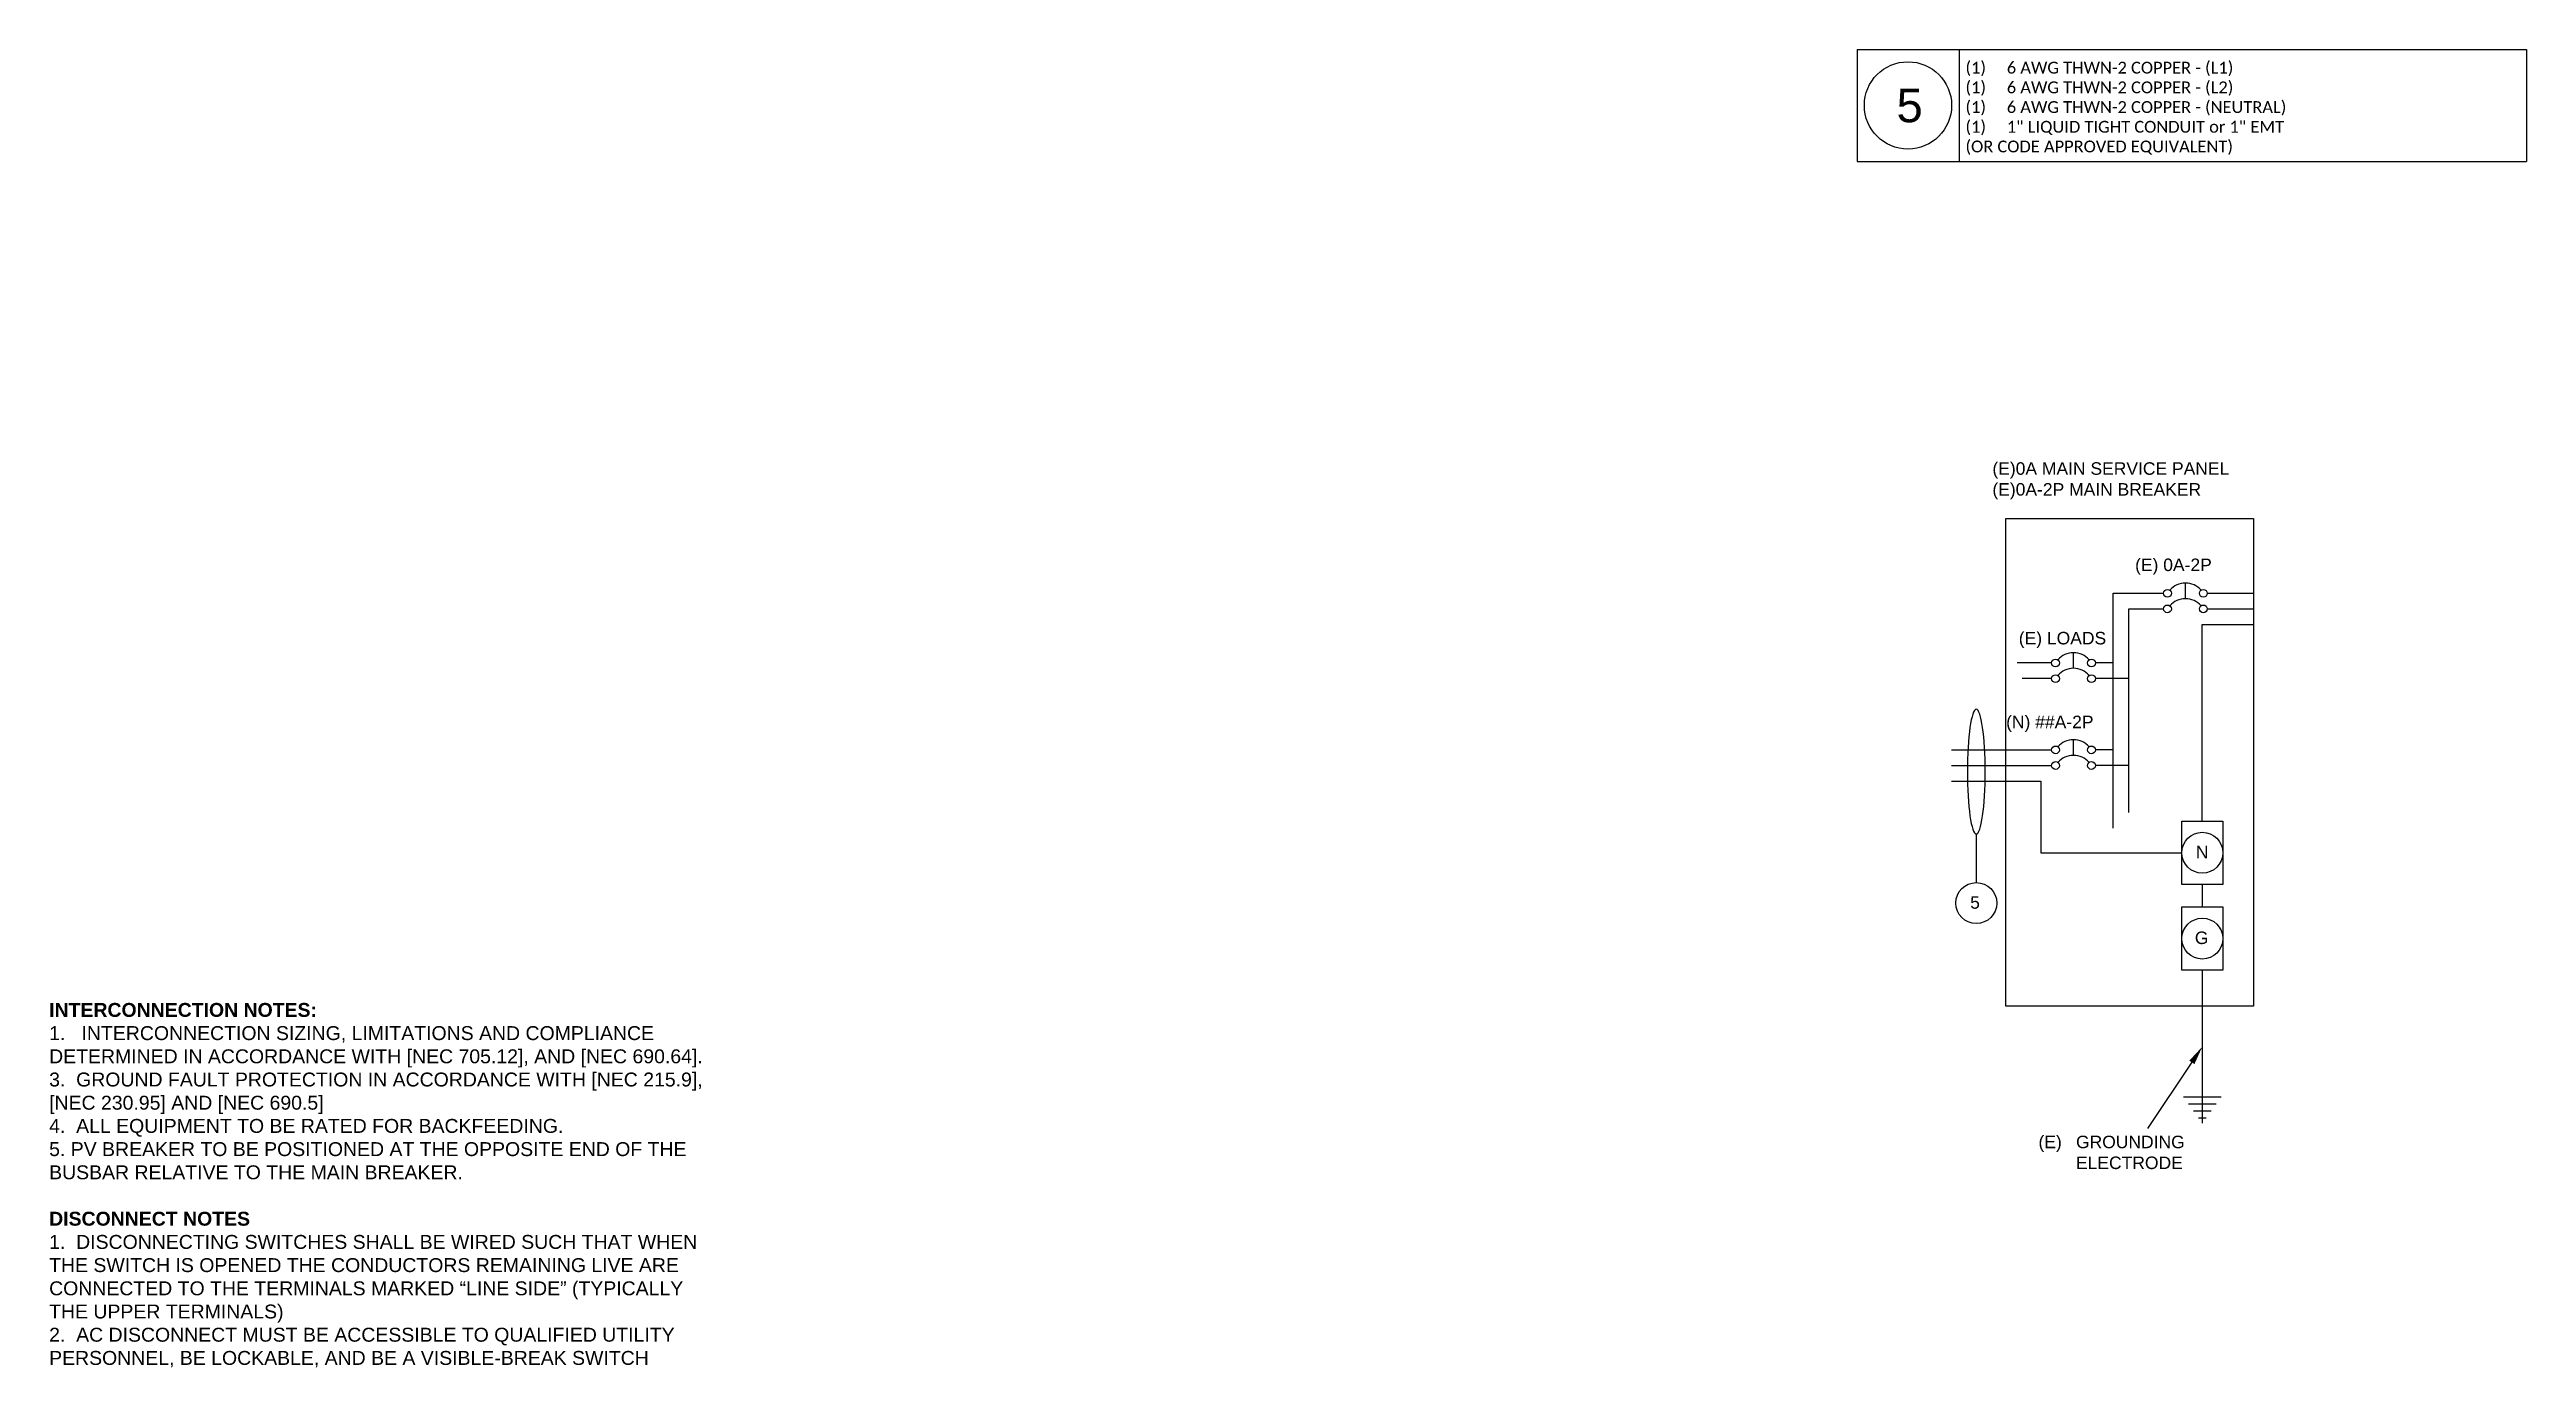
# Model space of a CAD drawing. Header units: inches. Extents: x -91 to 67, y -67 to 120.
# Drawn here: x -91.4 to 67, y -67.3 to 17 of the extents above; entities outside this region: 1.
import ezdxf
from ezdxf import colors
from ezdxf.entities.mleader import LeaderData, LeaderLine
from ezdxf.math import Vec2, Vec3

# ---------------------------------------------------------------- set-up
doc = ezdxf.new("R2010")
doc.units = ezdxf.units.IN
doc.header["$MEASUREMENT"] = 0
doc.layers.add('Ground', color=3, linetype='Continuous')
doc.layers.add('wirecallout', color=4, linetype='Continuous', lineweight=25)
doc.styles.add('2 Inch', font='arial.ttf', dxfattribs={"height": 2})
doc.styles.get("Standard").update_dxf_attribs({"font": 'arial.ttf'})

# ---------------------------------------------------------------- blocks, each defined once
blk = doc.blocks.new('*T7')
at = {"color": 0, "linetype": 'ByBlock', "lineweight": -2, "transparency": 16777216}
for p, q in [((0, 0), (16.93, 0)), ((0, 0), (0, -8.06)), ((8.47, 0), (8.47, -8.06)), ((16.93, 0), (16.93, -8.06)), ((0, -2.7), (16.93, -2.7)), ((0, -5.38), (16.93, -5.38)), ((0, -8.06), (16.93, -8.06))]:
    blk.add_line(p, q, dxfattribs=at)
at = {"color": 0, "transparency": 16777216, "char_height": 1.1111, "width": 7.2667, "attachment_point": 7}
for s, insert in [('{\\fCalibri|b0|i0|c0;PV BREAK', (0.6, -2.1)), ('{\\fCalibri|b0|i0|c0;', (9.07, -2.1)), ('{\\fCalibri|b0|i0|c0;MAIN', (0.6, -4.78)), ('{\\fCalibri|b0|i0|c0;0', (9.07, -4.78)), ('{\\fCalibri|b0|i0|c0;BUS', (0.6, -7.46)), ('{\\fCalibri|b0|i0|c0;0', (9.07, -7.46))]:
    blk.add_mtext(s, dxfattribs=dict(at, insert=insert))

msp = doc.modelspace()

# ---------------------------------------------------------------- linework, layer by layer
at = {"ltscale": 15}
for p, q in [((24.21, 16.99), (67.01, 16.99)), ((24.21, 16.99), (24.21, 9.84)), ((30.73, 16.99), (30.73, 9.84)), ((67.01, 16.99), (67.01, 9.84)), ((24.21, 9.84), (67.01, 9.84))]:
    msp.add_line(p, q, dxfattribs=at)
for p, q in [((45.2, -18.13), (45.2, -17.13)), ((40.57, -32.81), (40.57, -17.79)), ((40.57, -17.79), (43.8, -17.79)), ((41.57, -31.81), (41.57, -18.79)), ((41.57, -18.79), (43.8, -18.79)), ((46.59, -17.79), (49.56, -17.79)), ((46.59, -18.79), (49.56, -18.79)), ((38.04, -22.59), (38.04, -21.59)), ((36.64, -22.25), (34.43, -22.25)), ((36.64, -23.25), (34.76, -23.25)), ((40.57, -22.25), (39.43, -22.25)), ((41.57, -23.25), (39.43, -23.25)), ((38.04, -28.16), (38.04, -27.16)), ((40.57, -27.81), (39.43, -27.81)), ((41.57, -28.81), (39.43, -28.81)), ((31.82, -33.19), (31.82, -36.3)), ((46.28, -36.43), (46.28, -37.84))]:
    msp.add_line(p, q)
for points in [[(49.56, -44.21), (33.72, -44.21), (33.72, -13.01), (49.56, -13.01)], [(44.97, -32.36), (47.59, -32.36), (47.6, -36.43), (44.97, -36.43)]]:
    msp.add_lwpolyline(points, close=True)
for points in [[(46.28, -32.36), (46.28, -19.79), (49.56, -19.79)], [(30.24, -27.81), (36.64, -27.81)], [(30.24, -28.81), (36.64, -28.81)], [(30.24, -29.81), (35.94, -29.81), (35.94, -34.39), (44.97, -34.39)]]:
    msp.add_lwpolyline(points)
for centre, radius in [((27.45, 13.42), 2.79), ((44.05, -17.79), 0.248), ((44.05, -18.79), 0.248), ((46.34, -17.79), 0.248), ((46.34, -18.79), 0.248), ((36.89, -22.25), 0.248), ((39.19, -22.25), 0.248), ((36.89, -23.25), 0.248), ((39.19, -23.25), 0.248), ((36.89, -27.81), 0.248), ((39.19, -27.81), 0.248), ((36.89, -28.81), 0.248), ((39.19, -28.81), 0.248), ((46.28, -34.39), 1.31), ((31.82, -37.61), 1.31), ((46.28, -39.88), 1.31)]:
    msp.add_circle(centre, radius)
for centre in [(45.2, -18.47), (45.2, -19.47), (38.04, -22.92), (38.04, -23.92), (38.04, -28.49), (38.04, -29.49)]:
    msp.add_arc(centre, 1.33, 41.2408, 138.7592)
at = {"layer": 'Ground'}
msp.add_line((46.28, -41.91), (46.28, -51.69), dxfattribs=at)
msp.add_lwpolyline([(44.97, -37.84), (47.59, -37.84), (47.6, -41.91), (44.97, -41.91)], close=True, dxfattribs=at)
at = {"layer": 'Ground', "lineweight": -3}
for points in [[(45.08, -50.01), (47.49, -50.01)], [(45.4, -50.46), (47.16, -50.46)], [(45.72, -50.9), (46.85, -50.9)], [(46.04, -51.35), (46.53, -51.35)]]:
    msp.add_lwpolyline(points, dxfattribs=at)
at = {"layer": 'wirecallout', "color": 7, "extrusion": (0, 0, -1)}
msp.add_ellipse((31.82, -29.2), major_axis=(0, 3.99), ratio=0.14309, dxfattribs=at)

# ---------------------------------------------------------------- block references
msp.add_blockref('*T7', (33.79, 119.83))

# ---------------------------------------------------------------- texts
for s, p in [('(E) 0A-2P', (41.98, -16.37)), ('(E) LOADS', (34.54, -21.06)), ('(N) ##A-2P', (33.73, -26.42))]:
    msp.add_text(s, height=0.8).set_placement(p)
at = {"ltscale": 15, "insert": (31.13, 10.25), "char_height": 0.75607, "width": 35.4708, "attachment_point": 7}
msp.add_mtext('{\\fCalibri|b0|i0|c0|p34;(1)     6 AWG THWN-2 COPPER - (L1)^J(1)     6 AWG THWN-2 COPPER - (L2)^J(1)     6 AWG THWN-2 COPPER - (NEUTRAL)^J(1)     1" LIQUID TIGHT CONDUIT or 1" EMT^J(OR CODE APPROVED EQUIVALENT)}', dxfattribs=at)
for s, width, gutter_width, heights, insert, char_height, attachment_point in [('5', 3.9266, 10.8, [0], (26.72, 14.5), 2.16, 1), ('\\pxql;(E)0A MAIN SERVICE PANEL\\P(E)0A-2P MAIN BREAKER', 20.0282, 1, [0], (52.88, -9.41), 0.8, 3), ('N', 15.6401, 1, [0], (46.67, -33.94), 0.8, 3), ('5', 15.6401, 1, [0], (32.05, -37.17), 0.8, 3), ('G', 15.6401, 1, [0], (46.67, -39.43), 0.8, 3), ('{\\fArial|b1|i0|c0|p34;\\H0.58333x;\\P\\PINTERCONNECTION NOTES:\\P\\fArial|b0|i0|c0|p34;1.   INTERCONNECTION SIZING, LIMITATIONS AND COMPLIANCE DETERMINED IN ACCORDANCE WITH [NEC 705.12], AND [NEC 690.64].\\P3.  GROUND FAULT PROTECTION IN ACCORDANCE WITH [NEC 215.9], [NEC 230.95] AND [NEC 690.5]\\P4.  ALL EQUIPMENT TO BE RATED FOR BACKFEEDING.\\P5. PV BREAKER TO BE POSITIONED AT THE OPPOSITE END OF THE BUSBAR RELATIVE TO THE MAIN BREAKER.\\P\\P\\fArial|b1|i0|c0|p34;DISCONNECT NOTES\\P\\fArial|b0|i0|c0|p34;1.  DISCONNECTING SWITCHES SHALL BE WIRED SUCH THAT WHEN THE SWITCH IS OPENED THE CONDUCTORS REMAINING LIVE ARE CONNECTED TO THE TERMINALS MARKED “LINE SIDE” (TYPICALLY THE UPPER TERMINALS)\\P2.  AC DISCONNECT MUST BE ACCESSIBLE TO QUALIFIED UTILITY PERSONNEL, BE LOCKABLE, AND BE A VISIBLE-BREAK SWITCH}', 43.2084, 1.3, [47.35], (-91.45, -41.03), 1.52626, 1), ('\\pxi-3,l5,t5;(E)^IGROUNDING ELECTRODE ', 15.6401, 1, [0], (34.2, -52.49), 0.8, 1)]:
    msp.add_mtext_dynamic_manual_height_columns(s, width=width, gutter_width=gutter_width, heights=heights, dxfattribs=dict(insert=insert, char_height=char_height, attachment_point=attachment_point))

# ---------------------------------------------------------------- leaders
ml = msp.add_multileader_mtext('Standard')
ml.set_content('', color=256, style='2 Inch')
ml.set_leader_properties()
ml.build(insert=Vec2(0, 0))
ml.multileader.update_dxf_attribs({"has_dogleg": 0, "dogleg_length": 0, "arrow_head_size": 1.2})
ctx = ml.context
ctx.base_point, ctx.char_height, ctx.arrow_head_size, ctx.landing_gap_size, ctx.plane_origin = Vec3(42.76, -52.03), 1.2, 1.2, 0.009, Vec3(46.62, -47.27)
ctx.text_align_type, ctx.attachment_type = 2, 1
notes = []
notes.append((ctx, [(0, (1, 1, 0), (42.77, -52.03), (-1, 0), 0, [(0, [(46.28, -46.8)], 0, [])])]))
ctx.mtext.insert, ctx.mtext.alignment, ctx.mtext.flow_direction = Vec3(42.76, -51.43), 3, 5
for ctx, leaders in notes:
    for number, flags, end, landing, length, lines in leaders:
        leader = LeaderData()
        leader.index, (leader.has_last_leader_line, leader.has_dogleg_vector, leader.attachment_direction) = number, flags
        leader.last_leader_point, leader.dogleg_vector, leader.dogleg_length = Vec3(end), Vec3(landing), length
        for number, points, colour, breaks in lines:
            line = LeaderLine()
            line.index, line.vertices, line.color, line.breaks = number, Vec3.list(points), colors.encode_raw_color(colour), breaks
            leader.lines.append(line)
        ctx.leaders.append(leader)

doc.saveas('drawing.dxf')
